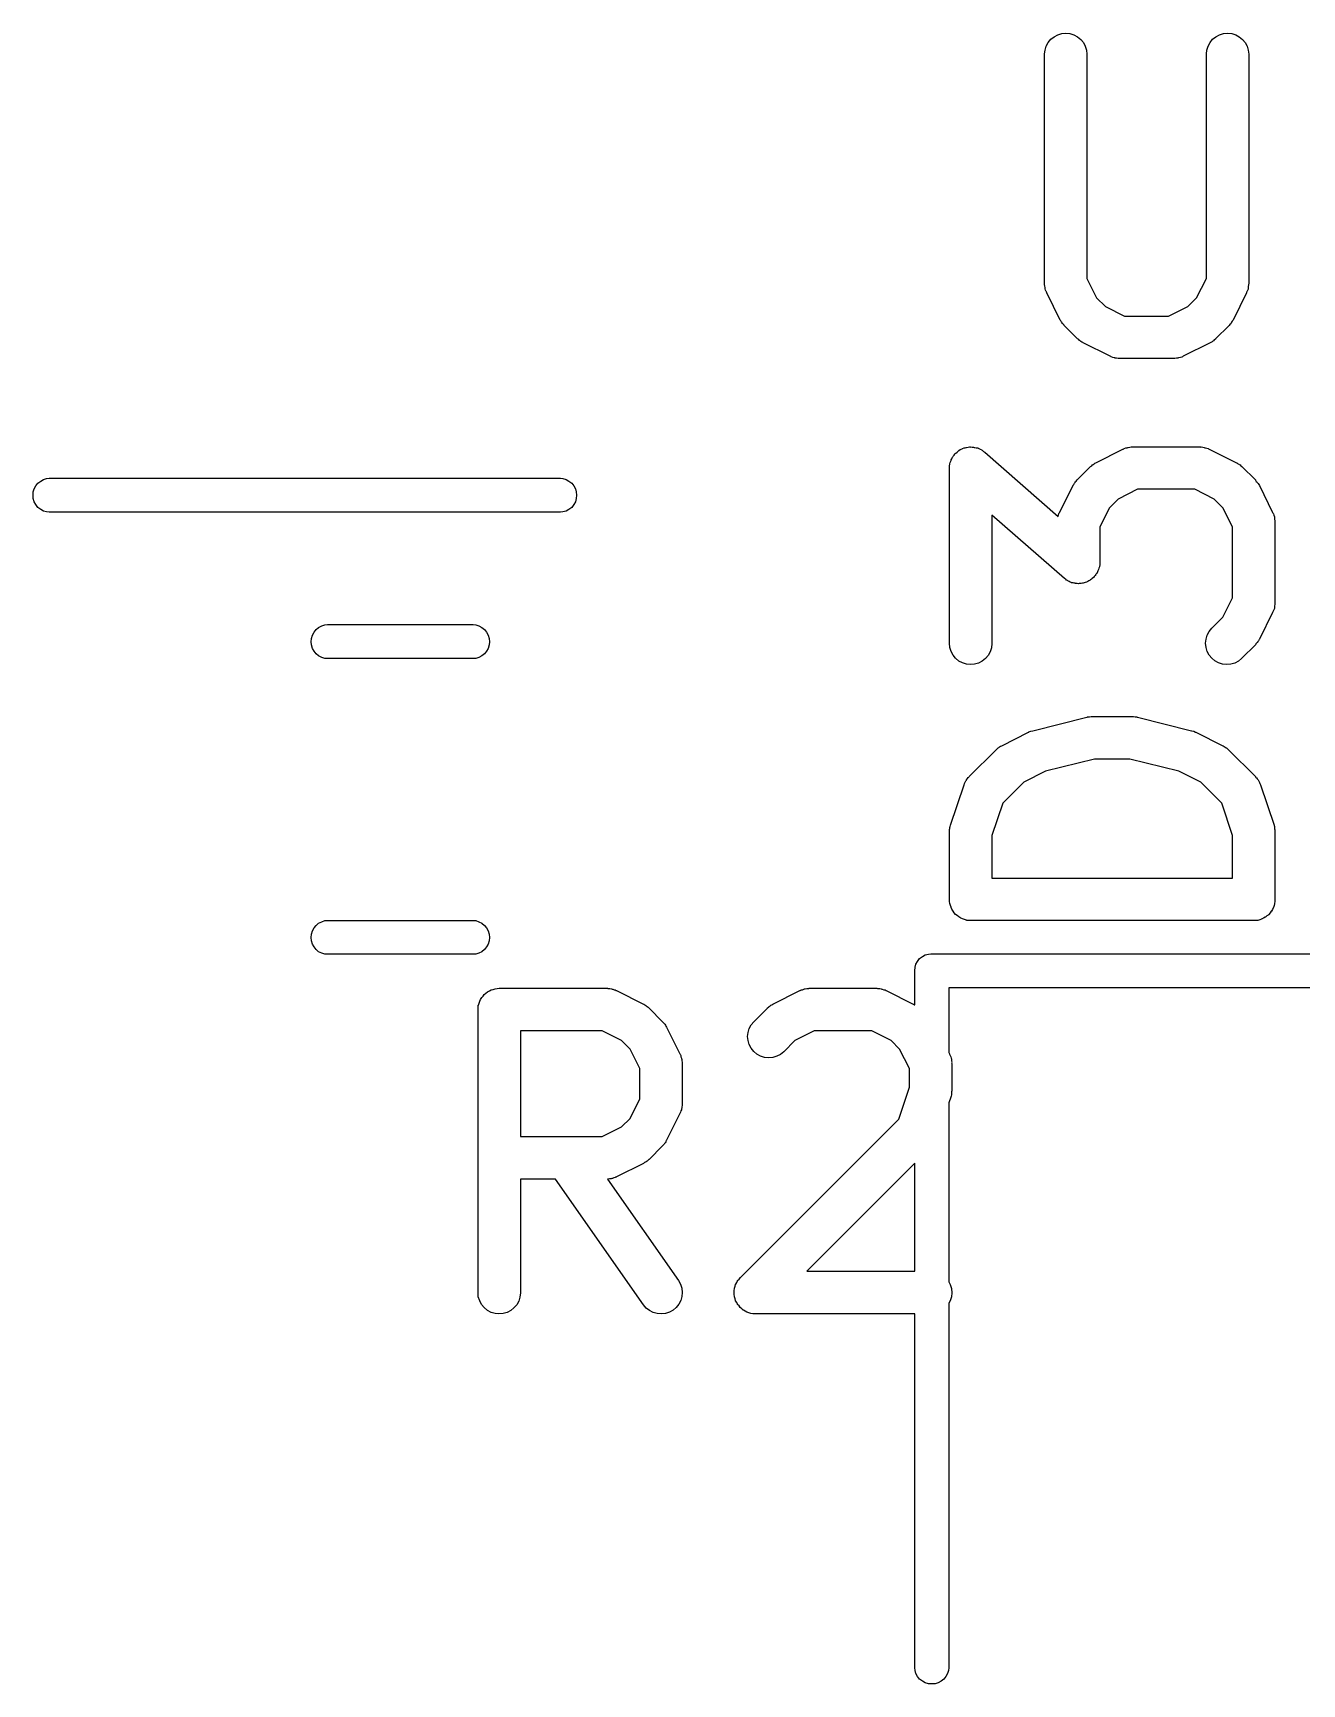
# Model space of a CAD drawing. Extents: x 116.8 to 159.2, y -137.5 to -92.6.
# Drawn here: x 142.34 to 146.82, y -109.01 to -103.18 of the extents above; entities that cross this region are included whole.
import ezdxf

# ---------------------------------------------------------------- set-up
doc = ezdxf.new("R2010")
doc.units = 0
doc.layers.add('BLACK', color=7, linetype='CONTINUOUS')

msp = doc.modelspace()

# ---------------------------------------------------------------- linework, layer by layer
at = {"layer": 'BLACK', "linetype": 'CONTINUOUS'}
for p, q in [((145.947, -103.19), (145.96, -103.183)), ((145.96, -103.183), (145.974, -103.179)), ((145.974, -103.179), (145.989, -103.177)), ((145.989, -103.177), (146.003, -103.179)), ((146.003, -103.179), (146.017, -103.183)), ((146.017, -103.183), (146.03, -103.19)), ((146.518, -103.19), (146.531, -103.183)), ((146.531, -103.183), (146.545, -103.179)), ((146.545, -103.179), (146.56, -103.177)), ((146.56, -103.177), (146.575, -103.179)), ((146.575, -103.179), (146.589, -103.183)), ((146.589, -103.183), (146.601, -103.19)), ((145.913, -103.251), (145.915, -103.237)), ((145.915, -103.237), (145.919, -103.223)), ((145.919, -103.223), (145.926, -103.21)), ((145.926, -103.21), (145.936, -103.199)), ((145.936, -103.199), (145.947, -103.19)), ((146.03, -103.19), (146.041, -103.2)), ((146.041, -103.2), (146.051, -103.211)), ((146.051, -103.211), (146.057, -103.224)), ((146.057, -103.224), (146.062, -103.238)), ((146.062, -103.238), (146.063, -103.252)), ((146.485, -103.251), (146.486, -103.237)), ((146.486, -103.237), (146.491, -103.223)), ((146.491, -103.223), (146.498, -103.21)), ((146.498, -103.21), (146.507, -103.199)), ((146.507, -103.199), (146.518, -103.19)), ((146.601, -103.19), (146.613, -103.2)), ((146.613, -103.2), (146.622, -103.211)), ((146.622, -103.211), (146.629, -103.224)), ((146.629, -103.224), (146.633, -103.238)), ((146.633, -103.238), (146.635, -103.252)), ((145.913, -103.252), (145.913, -103.251)), ((145.913, -104.062), (145.913, -103.252)), ((146.063, -103.252), (146.063, -104.044)), ((146.485, -103.252), (146.485, -103.251)), ((146.485, -104.044), (146.485, -103.252)), ((146.635, -103.252), (146.635, -104.062)), ((146.063, -104.044), (146.097, -104.113)), ((146.45, -104.113), (146.485, -104.044)), ((145.913, -104.064), (145.913, -104.062)), ((145.913, -104.066), (145.913, -104.064)), ((145.914, -104.071), (145.913, -104.066)), ((145.915, -104.076), (145.914, -104.071)), ((145.915, -104.079), (145.915, -104.076)), ((145.916, -104.081), (145.915, -104.079)), ((145.917, -104.086), (145.916, -104.081)), ((145.919, -104.09), (145.917, -104.086)), ((145.92, -104.092), (145.919, -104.09)), ((145.921, -104.095), (145.92, -104.092)), ((145.969, -104.191), (145.921, -104.095)), ((145.921, -104.095), (145.921, -104.095)), ((146.097, -104.113), (146.128, -104.143)), ((146.42, -104.143), (146.45, -104.113)), ((146.627, -104.095), (146.579, -104.191)), ((146.628, -104.091), (146.627, -104.093)), ((146.627, -104.093), (146.627, -104.095)), ((146.63, -104.087), (146.628, -104.091)), ((146.632, -104.082), (146.63, -104.087)), ((146.633, -104.077), (146.632, -104.08)), ((146.632, -104.08), (146.632, -104.082)), ((146.634, -104.067), (146.633, -104.072)), ((146.633, -104.072), (146.633, -104.077)), ((146.635, -104.063), (146.634, -104.065)), ((146.634, -104.065), (146.634, -104.067)), ((146.635, -104.062), (146.635, -104.063)), ((146.128, -104.143), (146.196, -104.177)), ((146.196, -104.177), (146.351, -104.177)), ((146.351, -104.177), (146.42, -104.143)), ((145.971, -104.194), (145.969, -104.191)), ((145.973, -104.198), (145.971, -104.194)), ((145.975, -104.2), (145.973, -104.198)), ((145.976, -104.203), (145.975, -104.2)), ((145.979, -104.206), (145.976, -104.203)), ((145.982, -104.209), (145.979, -104.206)), ((145.983, -104.21), (145.982, -104.209)), ((146.03, -104.258), (145.983, -104.21)), ((146.565, -104.21), (146.517, -104.258)), ((146.568, -104.207), (146.565, -104.21)), ((146.571, -104.204), (146.568, -104.207)), ((146.572, -104.201), (146.571, -104.204)), ((146.574, -104.199), (146.572, -104.201)), ((146.576, -104.195), (146.574, -104.199)), ((146.579, -104.192), (146.576, -104.195)), ((146.579, -104.191), (146.579, -104.192)), ((146.034, -104.26), (146.03, -104.258)), ((146.037, -104.263), (146.034, -104.26)), ((146.039, -104.265), (146.037, -104.263)), ((146.042, -104.267), (146.039, -104.265)), ((146.045, -104.269), (146.042, -104.267)), ((146.049, -104.271), (146.045, -104.269)), ((146.05, -104.272), (146.049, -104.271)), ((146.145, -104.319), (146.05, -104.272)), ((146.498, -104.272), (146.403, -104.319)), ((146.501, -104.27), (146.498, -104.272)), ((146.505, -104.268), (146.501, -104.27)), ((146.508, -104.266), (146.505, -104.268)), ((146.51, -104.264), (146.508, -104.266)), ((146.513, -104.261), (146.51, -104.264)), ((146.517, -104.259), (146.513, -104.261)), ((146.517, -104.258), (146.517, -104.259)), ((146.147, -104.32), (146.145, -104.319)), ((146.149, -104.321), (146.147, -104.32)), ((146.154, -104.323), (146.149, -104.321)), ((146.159, -104.325), (146.154, -104.323)), ((146.161, -104.325), (146.159, -104.325)), ((146.163, -104.326), (146.161, -104.325)), ((146.168, -104.326), (146.163, -104.326)), ((146.173, -104.327), (146.168, -104.326)), ((146.175, -104.327), (146.173, -104.327)), ((146.178, -104.327), (146.175, -104.327)), ((146.179, -104.327), (146.178, -104.327)), ((146.369, -104.327), (146.179, -104.327)), ((146.371, -104.327), (146.369, -104.327)), ((146.373, -104.327), (146.371, -104.327)), ((146.379, -104.326), (146.373, -104.327)), ((146.384, -104.326), (146.379, -104.326)), ((146.386, -104.325), (146.384, -104.326)), ((146.388, -104.325), (146.386, -104.325)), ((146.393, -104.323), (146.388, -104.325)), ((146.398, -104.322), (146.393, -104.323)), ((146.4, -104.321), (146.398, -104.322)), ((146.402, -104.32), (146.4, -104.321)), ((146.403, -104.319), (146.402, -104.32)), ((145.624, -104.645), (145.629, -104.643)), ((145.629, -104.643), (145.633, -104.642)), ((145.633, -104.642), (145.636, -104.641)), ((145.636, -104.641), (145.638, -104.641)), ((145.638, -104.641), (145.643, -104.64)), ((145.643, -104.64), (145.648, -104.639)), ((145.648, -104.639), (145.65, -104.64)), ((145.65, -104.64), (145.653, -104.639)), ((145.653, -104.639), (145.658, -104.64)), ((145.658, -104.64), (145.662, -104.64)), ((145.662, -104.64), (145.665, -104.641)), ((145.665, -104.641), (145.667, -104.641)), ((145.667, -104.641), (145.672, -104.642)), ((145.672, -104.642), (145.677, -104.643)), ((145.677, -104.643), (145.679, -104.644)), ((145.679, -104.644), (145.681, -104.645)), ((146.195, -104.645), (146.2, -104.643)), ((146.2, -104.643), (146.205, -104.642)), ((146.205, -104.642), (146.207, -104.641)), ((146.207, -104.641), (146.209, -104.641)), ((146.209, -104.641), (146.214, -104.64)), ((146.214, -104.64), (146.219, -104.639)), ((146.219, -104.639), (146.222, -104.639)), ((146.222, -104.639), (146.224, -104.639)), ((146.224, -104.639), (146.462, -104.639)), ((146.462, -104.639), (146.463, -104.639)), ((146.463, -104.639), (146.465, -104.64)), ((146.465, -104.64), (146.467, -104.639)), ((146.467, -104.639), (146.472, -104.64)), ((146.472, -104.64), (146.477, -104.641)), ((146.477, -104.641), (146.48, -104.642)), ((146.48, -104.642), (146.482, -104.642)), ((146.482, -104.642), (146.487, -104.644)), ((146.487, -104.644), (146.491, -104.645)), ((145.578, -104.704), (145.579, -104.701)), ((145.579, -104.699), (145.58, -104.694)), ((145.579, -104.701), (145.579, -104.699)), ((145.58, -104.694), (145.582, -104.69)), ((145.582, -104.69), (145.583, -104.687)), ((145.583, -104.685), (145.586, -104.681)), ((145.583, -104.687), (145.583, -104.685)), ((145.586, -104.681), (145.588, -104.676)), ((145.588, -104.676), (145.589, -104.674)), ((145.589, -104.674), (145.59, -104.672)), ((145.59, -104.672), (145.594, -104.668)), ((145.594, -104.668), (145.596, -104.665)), ((145.596, -104.665), (145.598, -104.663)), ((145.598, -104.663), (145.6, -104.661)), ((145.6, -104.661), (145.604, -104.658)), ((145.604, -104.658), (145.607, -104.655)), ((145.607, -104.655), (145.609, -104.653)), ((145.609, -104.653), (145.611, -104.652)), ((145.611, -104.652), (145.615, -104.649)), ((145.615, -104.649), (145.619, -104.647)), ((145.619, -104.647), (145.622, -104.646)), ((145.622, -104.646), (145.624, -104.645)), ((145.681, -104.645), (145.686, -104.647)), ((145.686, -104.647), (145.69, -104.649)), ((145.69, -104.649), (145.692, -104.651)), ((145.692, -104.651), (145.694, -104.652)), ((145.694, -104.652), (145.698, -104.655)), ((145.698, -104.655), (145.702, -104.658)), ((145.702, -104.658), (145.961, -104.885)), ((146.083, -104.703), (146.085, -104.701)), ((146.085, -104.701), (146.088, -104.699)), ((146.088, -104.699), (146.091, -104.697)), ((146.091, -104.697), (146.095, -104.695)), ((146.095, -104.695), (146.19, -104.647)), ((146.19, -104.647), (146.191, -104.647)), ((146.191, -104.647), (146.193, -104.646)), ((146.193, -104.646), (146.195, -104.645)), ((146.491, -104.645), (146.493, -104.646)), ((146.493, -104.646), (146.495, -104.647)), ((146.495, -104.647), (146.591, -104.695)), ((146.591, -104.695), (146.592, -104.695)), ((146.592, -104.695), (146.595, -104.698)), ((146.595, -104.698), (146.599, -104.7)), ((146.599, -104.7), (146.601, -104.702)), ((146.601, -104.702), (146.604, -104.703)), ((142.357, -104.767), (142.367, -104.76)), ((142.367, -104.76), (142.377, -104.754)), ((142.377, -104.754), (142.388, -104.751)), ((142.388, -104.751), (142.397, -104.75)), ((142.397, -104.75), (144.203, -104.75)), ((144.203, -104.75), (144.212, -104.751)), ((144.212, -104.751), (144.223, -104.754)), ((144.223, -104.754), (144.233, -104.76)), ((144.233, -104.76), (144.243, -104.767)), ((145.577, -104.713), (145.578, -104.709)), ((145.577, -104.714), (145.577, -104.713)), ((145.577, -105.333), (145.577, -104.714)), ((145.578, -104.709), (145.578, -104.704)), ((146.022, -104.763), (146.025, -104.76)), ((146.025, -104.76), (146.028, -104.756)), ((146.028, -104.756), (146.076, -104.709)), ((146.076, -104.708), (146.08, -104.706)), ((146.076, -104.709), (146.076, -104.708)), ((146.08, -104.706), (146.083, -104.703)), ((146.604, -104.703), (146.607, -104.706)), ((146.607, -104.706), (146.61, -104.709)), ((146.61, -104.709), (146.658, -104.756)), ((146.658, -104.756), (146.659, -104.757)), ((146.659, -104.757), (146.661, -104.761)), ((142.34, -104.81), (142.341, -104.798)), ((142.341, -104.822), (142.34, -104.81)), ((142.341, -104.798), (142.344, -104.787)), ((142.344, -104.787), (142.35, -104.777)), ((142.35, -104.777), (142.357, -104.767)), ((144.243, -104.767), (144.25, -104.777)), ((144.25, -104.777), (144.256, -104.787)), ((144.256, -104.787), (144.259, -104.798)), ((144.259, -104.798), (144.26, -104.81)), ((144.26, -104.81), (144.259, -104.822)), ((145.966, -104.871), (146.014, -104.776)), ((146.014, -104.775), (146.017, -104.772)), ((146.014, -104.776), (146.014, -104.775)), ((146.017, -104.772), (146.019, -104.768)), ((146.019, -104.768), (146.021, -104.765)), ((146.021, -104.765), (146.022, -104.763)), ((146.242, -104.789), (146.173, -104.824)), ((146.444, -104.789), (146.242, -104.789)), ((146.513, -104.824), (146.444, -104.789)), ((146.661, -104.761), (146.664, -104.764)), ((146.664, -104.764), (146.666, -104.766)), ((146.666, -104.766), (146.668, -104.769)), ((146.668, -104.769), (146.67, -104.772)), ((146.67, -104.772), (146.672, -104.776)), ((146.672, -104.776), (146.719, -104.871)), ((142.344, -104.833), (142.341, -104.822)), ((142.35, -104.843), (142.344, -104.833)), ((142.357, -104.853), (142.35, -104.843)), ((142.367, -104.86), (142.357, -104.853)), ((142.377, -104.866), (142.367, -104.86)), ((142.388, -104.869), (142.377, -104.866)), ((142.397, -104.87), (142.388, -104.869)), ((144.203, -104.87), (142.397, -104.87)), ((144.212, -104.869), (144.203, -104.87)), ((144.223, -104.866), (144.212, -104.869)), ((144.233, -104.86), (144.223, -104.866)), ((144.243, -104.853), (144.233, -104.86)), ((144.25, -104.843), (144.243, -104.853)), ((144.256, -104.833), (144.25, -104.843)), ((144.259, -104.822), (144.256, -104.833)), ((145.963, -104.88), (145.964, -104.875)), ((145.964, -104.875), (145.965, -104.873)), ((145.965, -104.873), (145.966, -104.871)), ((146.143, -104.854), (146.108, -104.922)), ((146.173, -104.824), (146.143, -104.854)), ((146.543, -104.854), (146.513, -104.824)), ((146.577, -104.922), (146.543, -104.854)), ((146.719, -104.871), (146.72, -104.872)), ((146.72, -104.872), (146.721, -104.874)), ((146.721, -104.874), (146.722, -104.876)), ((146.722, -104.876), (146.723, -104.881)), ((145.984, -105.104), (145.727, -104.88)), ((145.727, -104.88), (145.727, -105.333)), ((145.961, -104.885), (145.963, -104.88)), ((146.108, -104.922), (146.108, -105.048)), ((146.577, -105.173), (146.577, -104.922)), ((146.723, -104.881), (146.725, -104.886)), ((146.725, -104.886), (146.725, -104.888)), ((146.725, -104.888), (146.726, -104.89)), ((146.726, -104.89), (146.726, -104.895)), ((146.726, -104.895), (146.727, -104.9)), ((146.727, -104.9), (146.727, -104.903)), ((146.727, -104.903), (146.727, -104.905)), ((146.727, -104.905), (146.727, -105.19)), ((146.108, -105.048), (146.108, -105.049)), ((146.108, -105.049), (146.108, -105.053)), ((145.988, -105.107), (145.984, -105.104)), ((145.991, -105.11), (145.988, -105.107)), ((145.994, -105.111), (145.991, -105.11)), ((146.074, -105.11), (146.07, -105.113)), ((146.076, -105.109), (146.074, -105.11)), ((146.079, -105.107), (146.076, -105.109)), ((146.082, -105.104), (146.079, -105.107)), ((146.086, -105.101), (146.082, -105.104)), ((146.088, -105.099), (146.086, -105.101)), ((146.089, -105.097), (146.088, -105.099)), ((146.092, -105.094), (146.089, -105.097)), ((146.095, -105.09), (146.092, -105.094)), ((146.096, -105.088), (146.095, -105.09)), ((146.098, -105.086), (146.096, -105.088)), ((146.1, -105.081), (146.098, -105.086)), ((146.102, -105.077), (146.1, -105.081)), ((146.103, -105.075), (146.102, -105.077)), ((146.104, -105.072), (146.103, -105.075)), ((146.105, -105.068), (146.104, -105.072)), ((146.107, -105.063), (146.105, -105.068)), ((146.108, -105.058), (146.107, -105.061)), ((146.107, -105.061), (146.107, -105.063)), ((146.108, -105.053), (146.108, -105.058)), ((145.996, -105.113), (145.994, -105.111)), ((146, -105.115), (145.996, -105.113)), ((146.004, -105.117), (146, -105.115)), ((146.007, -105.118), (146.004, -105.117)), ((146.009, -105.119), (146.007, -105.118)), ((146.014, -105.12), (146.009, -105.119)), ((146.018, -105.121), (146.014, -105.12)), ((146.021, -105.121), (146.018, -105.121)), ((146.023, -105.122), (146.021, -105.121)), ((146.028, -105.122), (146.023, -105.122)), ((146.033, -105.123), (146.028, -105.122)), ((146.035, -105.122), (146.033, -105.123)), ((146.038, -105.122), (146.035, -105.122)), ((146.043, -105.122), (146.038, -105.122)), ((146.047, -105.121), (146.043, -105.122)), ((146.05, -105.121), (146.047, -105.121)), ((146.053, -105.12), (146.05, -105.121)), ((146.057, -105.118), (146.053, -105.12)), ((146.061, -105.117), (146.057, -105.118)), ((146.064, -105.116), (146.061, -105.117)), ((146.066, -105.115), (146.064, -105.116)), ((146.07, -105.113), (146.066, -105.115)), ((146.543, -105.241), (146.577, -105.173)), ((146.719, -105.224), (146.672, -105.319)), ((146.72, -105.222), (146.719, -105.224)), ((146.721, -105.22), (146.72, -105.222)), ((146.723, -105.215), (146.721, -105.22)), ((146.725, -105.21), (146.723, -105.215)), ((146.726, -105.206), (146.725, -105.208)), ((146.725, -105.208), (146.725, -105.21)), ((146.727, -105.196), (146.726, -105.201)), ((146.726, -105.201), (146.726, -105.206)), ((146.727, -105.19), (146.727, -105.192)), ((146.727, -105.192), (146.727, -105.194)), ((146.727, -105.194), (146.727, -105.196)), ((143.333, -105.294), (143.34, -105.285)), ((143.34, -105.285), (143.349, -105.277)), ((143.349, -105.277), (143.36, -105.272)), ((143.36, -105.272), (143.371, -105.268)), ((143.371, -105.268), (143.38, -105.267)), ((143.38, -105.267), (143.895, -105.267)), ((143.895, -105.267), (143.904, -105.268)), ((143.904, -105.268), (143.915, -105.272)), ((143.915, -105.272), (143.926, -105.277)), ((143.926, -105.277), (143.935, -105.285)), ((143.935, -105.285), (143.942, -105.294)), ((146.495, -105.292), (146.504, -105.28)), ((146.504, -105.28), (146.543, -105.241)), ((143.322, -105.328), (143.324, -105.316)), ((143.324, -105.339), (143.322, -105.328)), ((143.324, -105.316), (143.327, -105.304)), ((143.327, -105.351), (143.324, -105.339)), ((143.327, -105.304), (143.333, -105.294)), ((143.942, -105.294), (143.948, -105.304)), ((143.948, -105.304), (143.951, -105.316)), ((143.951, -105.339), (143.948, -105.351)), ((143.951, -105.316), (143.953, -105.328)), ((143.953, -105.328), (143.951, -105.339)), ((145.579, -105.348), (145.577, -105.333)), ((145.727, -105.334), (145.726, -105.349)), ((145.727, -105.333), (145.727, -105.334)), ((146.482, -105.333), (146.484, -105.319)), ((146.484, -105.348), (146.482, -105.333)), ((146.484, -105.319), (146.488, -105.305)), ((146.488, -105.305), (146.495, -105.292)), ((146.658, -105.339), (146.61, -105.386)), ((146.66, -105.335), (146.658, -105.339)), ((146.663, -105.332), (146.66, -105.335)), ((146.665, -105.33), (146.663, -105.332)), ((146.667, -105.327), (146.665, -105.33)), ((146.669, -105.324), (146.667, -105.327)), ((146.671, -105.32), (146.669, -105.324)), ((146.672, -105.319), (146.671, -105.32)), ((143.333, -105.361), (143.327, -105.351)), ((143.34, -105.37), (143.333, -105.361)), ((143.349, -105.378), (143.34, -105.37)), ((143.36, -105.383), (143.349, -105.378)), ((143.371, -105.387), (143.36, -105.383)), ((143.38, -105.387), (143.371, -105.387)), ((143.895, -105.387), (143.38, -105.387)), ((143.904, -105.387), (143.895, -105.387)), ((143.915, -105.383), (143.904, -105.387)), ((143.926, -105.378), (143.915, -105.383)), ((143.935, -105.37), (143.926, -105.378)), ((143.942, -105.361), (143.935, -105.37)), ((143.948, -105.351), (143.942, -105.361)), ((145.583, -105.362), (145.579, -105.348)), ((145.59, -105.375), (145.583, -105.362)), ((145.599, -105.386), (145.59, -105.375)), ((145.61, -105.396), (145.599, -105.386)), ((145.623, -105.402), (145.61, -105.396)), ((145.637, -105.407), (145.623, -105.402)), ((145.693, -105.396), (145.68, -105.403)), ((145.705, -105.387), (145.693, -105.396)), ((145.714, -105.376), (145.705, -105.387)), ((145.721, -105.363), (145.714, -105.376)), ((145.726, -105.349), (145.721, -105.363)), ((146.488, -105.362), (146.484, -105.348)), ((146.495, -105.375), (146.488, -105.362)), ((146.504, -105.386), (146.495, -105.375)), ((146.515, -105.395), (146.504, -105.386)), ((146.528, -105.402), (146.515, -105.395)), ((146.542, -105.407), (146.528, -105.402)), ((146.598, -105.396), (146.585, -105.403)), ((146.609, -105.387), (146.598, -105.396)), ((146.61, -105.386), (146.609, -105.387)), ((145.652, -105.408), (145.637, -105.407)), ((145.666, -105.407), (145.652, -105.408)), ((145.68, -105.403), (145.666, -105.407)), ((146.556, -105.408), (146.542, -105.407)), ((146.571, -105.407), (146.556, -105.408)), ((146.585, -105.403), (146.571, -105.407)), ((145.872, -105.642), (146.063, -105.594)), ((146.063, -105.594), (146.064, -105.594)), ((146.064, -105.594), (146.065, -105.593)), ((146.065, -105.593), (146.066, -105.593)), ((146.066, -105.593), (146.072, -105.593)), ((146.072, -105.593), (146.078, -105.592)), ((146.078, -105.592), (146.08, -105.592)), ((146.08, -105.592), (146.081, -105.592)), ((146.081, -105.592), (146.224, -105.592)), ((146.224, -105.592), (146.225, -105.592)), ((146.225, -105.592), (146.226, -105.592)), ((146.226, -105.592), (146.228, -105.592)), ((146.228, -105.592), (146.233, -105.593)), ((146.233, -105.593), (146.239, -105.593)), ((146.239, -105.593), (146.241, -105.594)), ((146.241, -105.594), (146.242, -105.594)), ((146.242, -105.594), (146.432, -105.642)), ((145.762, -105.695), (145.857, -105.647)), ((145.857, -105.647), (145.858, -105.647)), ((145.858, -105.646), (145.865, -105.644)), ((145.858, -105.647), (145.858, -105.646)), ((145.858, -105.647), (145.858, -105.647)), ((145.865, -105.644), (145.872, -105.642)), ((145.872, -105.642), (145.872, -105.642)), ((145.872, -105.642), (145.872, -105.642)), ((146.432, -105.642), (146.433, -105.642)), ((146.433, -105.642), (146.434, -105.642)), ((146.434, -105.642), (146.434, -105.642)), ((146.434, -105.642), (146.441, -105.644)), ((146.441, -105.644), (146.447, -105.647)), ((146.447, -105.647), (146.448, -105.647)), ((146.448, -105.647), (146.448, -105.647)), ((146.448, -105.647), (146.543, -105.695)), ((145.647, -105.804), (145.742, -105.709)), ((145.742, -105.709), (145.743, -105.708)), ((145.743, -105.708), (145.746, -105.706)), ((145.746, -105.706), (145.749, -105.703)), ((145.749, -105.703), (145.752, -105.701)), ((145.752, -105.701), (145.754, -105.699)), ((145.754, -105.699), (145.758, -105.697)), ((145.758, -105.697), (145.762, -105.695)), ((146.09, -105.742), (145.917, -105.785)), ((146.215, -105.742), (146.09, -105.742)), ((146.388, -105.785), (146.215, -105.742)), ((146.543, -105.695), (146.544, -105.695)), ((146.544, -105.695), (146.548, -105.698)), ((146.548, -105.698), (146.551, -105.7)), ((146.551, -105.7), (146.554, -105.702)), ((146.554, -105.702), (146.556, -105.703)), ((146.556, -105.703), (146.559, -105.706)), ((146.559, -105.706), (146.563, -105.709)), ((146.563, -105.709), (146.658, -105.804)), ((145.641, -105.811), (145.644, -105.807)), ((145.644, -105.807), (145.646, -105.806)), ((145.646, -105.806), (145.647, -105.804)), ((145.917, -105.785), (145.84, -105.824)), ((146.465, -105.824), (146.388, -105.785)), ((146.658, -105.804), (146.659, -105.805)), ((146.659, -105.805), (146.66, -105.807)), ((146.66, -105.807), (146.662, -105.808)), ((146.662, -105.808), (146.664, -105.812)), ((145.581, -105.976), (145.629, -105.833)), ((145.629, -105.832), (145.63, -105.83)), ((145.629, -105.833), (145.629, -105.832)), ((145.63, -105.83), (145.631, -105.828)), ((145.631, -105.828), (145.633, -105.824)), ((145.633, -105.824), (145.635, -105.819)), ((145.635, -105.819), (145.637, -105.817)), ((145.637, -105.817), (145.638, -105.815)), ((145.638, -105.815), (145.641, -105.811)), ((145.84, -105.824), (145.766, -105.898)), ((146.539, -105.898), (146.465, -105.824)), ((146.664, -105.812), (146.668, -105.816)), ((146.668, -105.816), (146.669, -105.818)), ((146.669, -105.818), (146.67, -105.82)), ((146.67, -105.82), (146.672, -105.825)), ((146.672, -105.825), (146.674, -105.829)), ((146.674, -105.829), (146.675, -105.831)), ((146.675, -105.831), (146.676, -105.833)), ((146.676, -105.833), (146.724, -105.976)), ((145.766, -105.898), (145.727, -106.012)), ((146.577, -106.012), (146.539, -105.898)), ((145.579, -105.984), (145.58, -105.98)), ((145.579, -105.988), (145.579, -105.984)), ((145.58, -105.98), (145.581, -105.976)), ((146.724, -105.976), (146.724, -105.977)), ((146.724, -105.977), (146.725, -105.981)), ((146.725, -105.981), (146.726, -105.985)), ((146.726, -105.985), (146.726, -105.989)), ((145.577, -105.999), (145.578, -105.995)), ((145.577, -106), (145.577, -105.999)), ((145.577, -106.238), (145.577, -106)), ((145.578, -105.991), (145.579, -105.988)), ((145.578, -105.995), (145.578, -105.991)), ((145.727, -106.012), (145.727, -106.163)), ((146.577, -106.163), (146.577, -106.012)), ((146.726, -105.989), (146.727, -105.992)), ((146.727, -105.992), (146.727, -105.996)), ((146.727, -105.996), (146.727, -106)), ((146.727, -106), (146.727, -106.238)), ((145.727, -106.163), (146.577, -106.163)), ((145.578, -106.245), (145.577, -106.238)), ((145.579, -106.252), (145.578, -106.245)), ((145.579, -106.253), (145.579, -106.252)), ((145.579, -106.252), (145.579, -106.252)), ((145.581, -106.259), (145.579, -106.253)), ((145.583, -106.266), (145.581, -106.259)), ((145.583, -106.267), (145.583, -106.266)), ((145.583, -106.266), (145.583, -106.266)), ((145.586, -106.273), (145.583, -106.267)), ((145.59, -106.279), (145.586, -106.273)), ((146.718, -106.274), (146.715, -106.28)), ((146.721, -106.268), (146.718, -106.274)), ((146.722, -106.267), (146.721, -106.267)), ((146.721, -106.267), (146.721, -106.268)), ((146.724, -106.26), (146.722, -106.267)), ((146.726, -106.254), (146.724, -106.26)), ((146.727, -106.246), (146.726, -106.253)), ((146.726, -106.253), (146.726, -106.253)), ((146.726, -106.253), (146.726, -106.254)), ((146.727, -106.238), (146.727, -106.239)), ((146.727, -106.239), (146.727, -106.239)), ((146.727, -106.239), (146.727, -106.239)), ((146.727, -106.239), (146.727, -106.239)), ((146.727, -106.239), (146.727, -106.246)), ((143.333, -106.339), (143.34, -106.33)), ((143.34, -106.33), (143.349, -106.322)), ((143.349, -106.322), (143.36, -106.317)), ((143.36, -106.317), (143.371, -106.313)), ((143.371, -106.313), (143.38, -106.312)), ((143.38, -106.312), (143.895, -106.312)), ((143.895, -106.312), (143.904, -106.313)), ((143.904, -106.313), (143.915, -106.317)), ((143.915, -106.317), (143.926, -106.322)), ((143.926, -106.322), (143.935, -106.33)), ((143.935, -106.33), (143.942, -106.339)), ((145.59, -106.28), (145.59, -106.279)), ((145.59, -106.279), (145.59, -106.279)), ((145.594, -106.285), (145.59, -106.28)), ((145.599, -106.291), (145.594, -106.285)), ((145.605, -106.295), (145.599, -106.291)), ((145.599, -106.291), (145.599, -106.291)), ((145.599, -106.291), (145.599, -106.291)), ((145.61, -106.3), (145.605, -106.295)), ((145.617, -106.304), (145.61, -106.3)), ((145.61, -106.3), (145.61, -106.3)), ((145.61, -106.3), (145.61, -106.3)), ((145.623, -106.307), (145.617, -106.304)), ((145.63, -106.309), (145.623, -106.307)), ((145.623, -106.307), (145.623, -106.307)), ((145.623, -106.307), (145.623, -106.307)), ((145.637, -106.311), (145.63, -106.309)), ((145.637, -106.312), (145.637, -106.311)), ((145.637, -106.311), (145.637, -106.311)), ((145.644, -106.312), (145.637, -106.312)), ((145.651, -106.313), (145.644, -106.312)), ((145.652, -106.313), (145.651, -106.313)), ((146.652, -106.313), (145.652, -106.313)), ((145.652, -106.313), (145.652, -106.313)), ((145.652, -106.313), (145.652, -106.313)), ((145.652, -106.313), (145.652, -106.313)), ((146.659, -106.312), (146.652, -106.313)), ((146.666, -106.312), (146.659, -106.312)), ((146.667, -106.312), (146.666, -106.312)), ((146.674, -106.31), (146.667, -106.312)), ((146.667, -106.312), (146.667, -106.312)), ((146.68, -106.308), (146.674, -106.31)), ((146.681, -106.308), (146.68, -106.308)), ((146.687, -106.304), (146.681, -106.307)), ((146.681, -106.307), (146.681, -106.308)), ((146.693, -106.301), (146.687, -106.304)), ((146.694, -106.301), (146.693, -106.301)), ((146.699, -106.296), (146.694, -106.301)), ((146.694, -106.301), (146.694, -106.301)), ((146.705, -106.292), (146.699, -106.296)), ((146.71, -106.286), (146.705, -106.291)), ((146.705, -106.291), (146.705, -106.291)), ((146.705, -106.291), (146.705, -106.292)), ((146.714, -106.28), (146.71, -106.286)), ((146.715, -106.28), (146.714, -106.28)), ((146.714, -106.28), (146.714, -106.28)), ((143.322, -106.373), (143.324, -106.361)), ((143.324, -106.384), (143.322, -106.373)), ((143.324, -106.361), (143.327, -106.349)), ((143.327, -106.396), (143.324, -106.384)), ((143.327, -106.349), (143.333, -106.339)), ((143.942, -106.339), (143.948, -106.349)), ((143.948, -106.349), (143.951, -106.361)), ((143.951, -106.384), (143.948, -106.396)), ((143.951, -106.361), (143.953, -106.373)), ((143.953, -106.373), (143.951, -106.384)), ((143.333, -106.406), (143.327, -106.396)), ((143.34, -106.415), (143.333, -106.406)), ((143.349, -106.423), (143.34, -106.415)), ((143.36, -106.428), (143.349, -106.423)), ((143.371, -106.432), (143.36, -106.428)), ((143.38, -106.432), (143.371, -106.432)), ((143.895, -106.432), (143.38, -106.432)), ((143.904, -106.432), (143.895, -106.432)), ((143.915, -106.428), (143.904, -106.432)), ((143.926, -106.423), (143.915, -106.428)), ((143.935, -106.415), (143.926, -106.423)), ((143.942, -106.406), (143.935, -106.415)), ((143.948, -106.396), (143.942, -106.406)), ((145.465, -106.457), (145.472, -106.447)), ((145.472, -106.447), (145.482, -106.44)), ((145.482, -106.44), (145.492, -106.434)), ((145.492, -106.434), (145.503, -106.431)), ((145.503, -106.431), (145.512, -106.43)), ((145.512, -106.43), (145.515, -106.43)), ((145.515, -106.43), (145.518, -106.43)), ((145.518, -106.43), (146.982, -106.43)), ((145.455, -106.49), (145.456, -106.478)), ((145.455, -106.493), (145.455, -106.49)), ((145.455, -106.611), (145.455, -106.493)), ((145.456, -106.478), (145.459, -106.467)), ((145.459, -106.467), (145.465, -106.457)), ((143.94, -106.569), (143.945, -106.565)), ((143.945, -106.565), (143.946, -106.565)), ((143.946, -106.565), (143.952, -106.561)), ((143.946, -106.565), (143.946, -106.565)), ((143.952, -106.561), (143.958, -106.558)), ((143.958, -106.558), (143.959, -106.558)), ((143.959, -106.558), (143.966, -106.556)), ((143.959, -106.558), (143.959, -106.558)), ((143.966, -106.556), (143.972, -106.554)), ((143.972, -106.554), (143.973, -106.554)), ((143.973, -106.554), (143.98, -106.553)), ((143.973, -106.554), (143.973, -106.554)), ((143.98, -106.553), (143.987, -106.552)), ((143.987, -106.552), (144.368, -106.552)), ((144.368, -106.552), (144.369, -106.552)), ((144.369, -106.552), (144.371, -106.553)), ((144.371, -106.553), (144.373, -106.553)), ((144.373, -106.553), (144.378, -106.553)), ((144.378, -106.553), (144.383, -106.554)), ((144.383, -106.554), (144.386, -106.555)), ((144.386, -106.555), (144.388, -106.555)), ((144.388, -106.555), (144.393, -106.557)), ((144.393, -106.557), (144.397, -106.558)), ((144.397, -106.558), (144.399, -106.56)), ((144.399, -106.56), (144.401, -106.56)), ((144.401, -106.56), (144.497, -106.608)), ((144.953, -106.608), (145.049, -106.56)), ((145.049, -106.56), (145.05, -106.56)), ((145.05, -106.56), (145.052, -106.559)), ((145.052, -106.559), (145.054, -106.558)), ((145.054, -106.558), (145.058, -106.557)), ((145.058, -106.557), (145.063, -106.555)), ((145.063, -106.555), (145.065, -106.554)), ((145.065, -106.554), (145.068, -106.554)), ((145.068, -106.554), (145.073, -106.553)), ((145.073, -106.553), (145.078, -106.553)), ((145.078, -106.553), (145.08, -106.553)), ((145.08, -106.553), (145.082, -106.552)), ((145.082, -106.552), (145.32, -106.552)), ((145.32, -106.552), (145.321, -106.552)), ((145.321, -106.552), (145.323, -106.553)), ((145.323, -106.553), (145.326, -106.553)), ((145.326, -106.553), (145.331, -106.553)), ((145.331, -106.553), (145.336, -106.554)), ((145.336, -106.554), (145.338, -106.555)), ((145.338, -106.555), (145.34, -106.555)), ((145.34, -106.555), (145.345, -106.557)), ((145.345, -106.557), (145.35, -106.558)), ((145.35, -106.558), (145.352, -106.56)), ((145.352, -106.56), (145.354, -106.56)), ((145.354, -106.56), (145.449, -106.608)), ((146.925, -106.55), (145.575, -106.55)), ((145.575, -106.55), (145.575, -106.779)), ((143.912, -106.626), (143.913, -106.619)), ((143.912, -106.627), (143.912, -106.626)), ((143.912, -107.627), (143.912, -106.627)), ((143.912, -106.627), (143.912, -106.627)), ((143.912, -106.627), (143.912, -106.627)), ((143.912, -106.627), (143.912, -106.627)), ((143.913, -106.619), (143.913, -106.612)), ((143.913, -106.612), (143.914, -106.612)), ((143.914, -106.612), (143.916, -106.605)), ((143.914, -106.612), (143.914, -106.612)), ((143.916, -106.605), (143.918, -106.598)), ((143.918, -106.598), (143.921, -106.592)), ((143.918, -106.598), (143.918, -106.598)), ((143.918, -106.598), (143.918, -106.598)), ((143.921, -106.592), (143.925, -106.585)), ((143.925, -106.585), (143.93, -106.58)), ((143.925, -106.585), (143.925, -106.585)), ((143.925, -106.585), (143.925, -106.585)), ((143.93, -106.58), (143.934, -106.574)), ((143.934, -106.574), (143.94, -106.569)), ((143.934, -106.574), (143.934, -106.574)), ((143.934, -106.574), (143.934, -106.574)), ((144.497, -106.608), (144.498, -106.608)), ((144.498, -106.608), (144.501, -106.611)), ((144.501, -106.611), (144.505, -106.613)), ((144.505, -106.613), (144.507, -106.615)), ((144.507, -106.615), (144.51, -106.616)), ((144.51, -106.616), (144.513, -106.619)), ((144.513, -106.619), (144.516, -106.622)), ((144.516, -106.622), (144.564, -106.67)), ((144.886, -106.67), (144.934, -106.622)), ((144.934, -106.622), (144.935, -106.621)), ((144.935, -106.621), (144.938, -106.619)), ((144.938, -106.619), (144.941, -106.616)), ((144.941, -106.616), (144.944, -106.614)), ((144.944, -106.614), (144.946, -106.612)), ((144.946, -106.612), (144.95, -106.61)), ((144.95, -106.61), (144.953, -106.608)), ((145.449, -106.608), (145.45, -106.608)), ((145.45, -106.608), (145.453, -106.611)), ((145.453, -106.611), (145.455, -106.611)), ((144.564, -106.67), (144.564, -106.67)), ((144.564, -106.67), (144.567, -106.674)), ((144.567, -106.674), (144.57, -106.677)), ((144.57, -106.677), (144.572, -106.679)), ((144.572, -106.679), (144.574, -106.682)), ((144.574, -106.682), (144.576, -106.686)), ((144.87, -106.694), (144.877, -106.681)), ((144.877, -106.681), (144.886, -106.67)), ((144.062, -106.702), (144.062, -107.076)), ((144.35, -106.702), (144.062, -106.702)), ((144.419, -106.737), (144.35, -106.702)), ((144.449, -106.767), (144.419, -106.737)), ((144.576, -106.686), (144.578, -106.689)), ((144.578, -106.689), (144.625, -106.784)), ((144.864, -106.722), (144.866, -106.708)), ((144.866, -106.737), (144.864, -106.722)), ((144.866, -106.708), (144.87, -106.694)), ((144.87, -106.751), (144.866, -106.737)), ((145.031, -106.737), (144.992, -106.776)), ((145.1, -106.702), (145.031, -106.737)), ((145.303, -106.702), (145.1, -106.702)), ((145.371, -106.737), (145.303, -106.702)), ((145.401, -106.767), (145.371, -106.737)), ((144.483, -106.836), (144.449, -106.767)), ((144.625, -106.784), (144.626, -106.785)), ((144.626, -106.785), (144.627, -106.787)), ((144.627, -106.787), (144.628, -106.789)), ((144.628, -106.789), (144.629, -106.794)), ((144.629, -106.794), (144.631, -106.799)), ((144.631, -106.799), (144.631, -106.801)), ((144.631, -106.801), (144.632, -106.803)), ((144.877, -106.764), (144.87, -106.751)), ((144.886, -106.775), (144.877, -106.764)), ((144.897, -106.785), (144.886, -106.775)), ((144.91, -106.792), (144.897, -106.785)), ((144.924, -106.796), (144.91, -106.792)), ((144.939, -106.798), (144.924, -106.796)), ((144.953, -106.796), (144.939, -106.798)), ((144.967, -106.792), (144.953, -106.796)), ((144.98, -106.786), (144.967, -106.792)), ((144.992, -106.776), (144.98, -106.786)), ((144.992, -106.776), (144.992, -106.776)), ((145.436, -106.836), (145.401, -106.767)), ((145.575, -106.779), (145.578, -106.784)), ((145.578, -106.784), (145.578, -106.785)), ((145.578, -106.785), (145.579, -106.787)), ((145.579, -106.787), (145.58, -106.789)), ((145.58, -106.789), (145.582, -106.794)), ((145.582, -106.794), (145.583, -106.799)), ((145.583, -106.799), (145.584, -106.801)), ((145.584, -106.801), (145.584, -106.803)), ((144.483, -106.943), (144.483, -106.836)), ((144.632, -106.803), (144.632, -106.808)), ((144.632, -106.808), (144.633, -106.813)), ((144.633, -106.813), (144.633, -106.816)), ((144.633, -106.816), (144.633, -106.818)), ((144.633, -106.818), (144.633, -106.961)), ((145.436, -106.901), (145.436, -106.836)), ((145.584, -106.803), (145.585, -106.808)), ((145.585, -106.808), (145.586, -106.813)), ((145.586, -106.813), (145.585, -106.816)), ((145.585, -106.816), (145.586, -106.818)), ((145.586, -106.818), (145.586, -106.913)), ((145.398, -107.015), (145.436, -106.901)), ((145.586, -106.914), (145.585, -106.918)), ((145.585, -106.918), (145.585, -106.923)), ((145.586, -106.913), (145.586, -106.914)), ((144.449, -107.012), (144.483, -106.943)), ((144.632, -106.976), (144.631, -106.978)), ((144.633, -106.966), (144.632, -106.971)), ((144.632, -106.971), (144.632, -106.976)), ((144.633, -106.961), (144.633, -106.962)), ((144.633, -106.962), (144.633, -106.964)), ((144.633, -106.964), (144.633, -106.966)), ((145.582, -106.937), (145.575, -106.957)), ((145.575, -106.957), (145.575, -107.589)), ((145.583, -106.933), (145.582, -106.937)), ((145.584, -106.929), (145.583, -106.933)), ((145.585, -106.923), (145.584, -106.926)), ((145.584, -106.926), (145.584, -106.929)), ((144.419, -107.042), (144.449, -107.012)), ((144.625, -106.994), (144.578, -107.089)), ((144.626, -106.992), (144.625, -106.994)), ((144.627, -106.99), (144.626, -106.992)), ((144.629, -106.985), (144.627, -106.99)), ((144.631, -106.981), (144.629, -106.985)), ((144.631, -106.978), (144.631, -106.981)), ((144.839, -107.574), (145.398, -107.015)), ((144.062, -107.076), (144.35, -107.076)), ((144.35, -107.076), (144.419, -107.042)), ((144.577, -107.09), (144.575, -107.094)), ((144.578, -107.089), (144.577, -107.09)), ((144.564, -107.109), (144.516, -107.157)), ((144.566, -107.106), (144.564, -107.109)), ((144.569, -107.103), (144.566, -107.106)), ((144.571, -107.1), (144.569, -107.103)), ((144.573, -107.098), (144.571, -107.1)), ((144.575, -107.094), (144.573, -107.098)), ((144.497, -107.171), (144.401, -107.218)), ((144.5, -107.168), (144.497, -107.171)), ((144.504, -107.166), (144.5, -107.168)), ((144.506, -107.165), (144.504, -107.166)), ((144.509, -107.163), (144.506, -107.165)), ((144.512, -107.16), (144.509, -107.163)), ((144.515, -107.157), (144.512, -107.16)), ((144.516, -107.157), (144.515, -107.157)), ((145.455, -107.17), (145.073, -107.552)), ((145.455, -107.552), (145.455, -107.17)), ((144.186, -107.226), (144.062, -107.226)), ((144.062, -107.226), (144.062, -107.627)), ((144.497, -107.67), (144.186, -107.226)), ((144.37, -107.226), (144.369, -107.226)), ((144.369, -107.226), (144.62, -107.584)), ((144.372, -107.226), (144.37, -107.226)), ((144.377, -107.225), (144.372, -107.226)), ((144.382, -107.225), (144.377, -107.225)), ((144.385, -107.224), (144.382, -107.225)), ((144.387, -107.224), (144.385, -107.224)), ((144.392, -107.222), (144.387, -107.224)), ((144.396, -107.221), (144.392, -107.222)), ((144.398, -107.219), (144.396, -107.221)), ((144.4, -107.219), (144.398, -107.219)), ((144.401, -107.218), (144.4, -107.219)), ((145.073, -107.552), (145.455, -107.552)), ((144.62, -107.584), (144.62, -107.585)), ((144.62, -107.585), (144.627, -107.598)), ((144.627, -107.598), (144.632, -107.612)), ((144.632, -107.612), (144.633, -107.627)), ((144.817, -107.62), (144.818, -107.613)), ((144.818, -107.612), (144.82, -107.605)), ((144.818, -107.613), (144.818, -107.612)), ((144.818, -107.612), (144.818, -107.612)), ((144.82, -107.605), (144.822, -107.599)), ((144.822, -107.599), (144.822, -107.598)), ((144.822, -107.598), (144.823, -107.598)), ((144.823, -107.598), (144.826, -107.592)), ((144.826, -107.592), (144.829, -107.586)), ((144.829, -107.585), (144.834, -107.58)), ((144.829, -107.586), (144.829, -107.585)), ((144.829, -107.586), (144.829, -107.586)), ((144.834, -107.58), (144.839, -107.574)), ((145.575, -107.589), (145.58, -107.599)), ((145.58, -107.599), (145.584, -107.613)), ((145.584, -107.613), (145.586, -107.628)), ((143.913, -107.642), (143.912, -107.627)), ((143.918, -107.656), (143.913, -107.642)), ((143.924, -107.669), (143.918, -107.656)), ((143.934, -107.68), (143.924, -107.669)), ((144.049, -107.67), (144.039, -107.681)), ((144.056, -107.657), (144.049, -107.67)), ((144.06, -107.643), (144.056, -107.657)), ((144.062, -107.628), (144.06, -107.643)), ((144.062, -107.627), (144.062, -107.628)), ((144.506, -107.682), (144.497, -107.67)), ((144.621, -107.668), (144.612, -107.68)), ((144.628, -107.655), (144.621, -107.668)), ((144.632, -107.641), (144.628, -107.655)), ((144.633, -107.627), (144.632, -107.641)), ((144.817, -107.627), (144.817, -107.62)), ((144.817, -107.634), (144.817, -107.627)), ((144.817, -107.627), (144.817, -107.627)), ((144.817, -107.627), (144.817, -107.627)), ((144.818, -107.641), (144.817, -107.634)), ((144.818, -107.642), (144.818, -107.641)), ((144.82, -107.649), (144.818, -107.642)), ((144.818, -107.642), (144.818, -107.642)), ((144.822, -107.655), (144.82, -107.649)), ((144.822, -107.656), (144.822, -107.655)), ((144.826, -107.662), (144.822, -107.656)), ((144.822, -107.656), (144.822, -107.656)), ((144.829, -107.668), (144.826, -107.662)), ((144.829, -107.669), (144.829, -107.668)), ((144.834, -107.674), (144.829, -107.669)), ((144.829, -107.669), (144.829, -107.669)), ((144.838, -107.68), (144.834, -107.674)), ((145.58, -107.656), (145.575, -107.665)), ((145.575, -107.665), (145.575, -108.953)), ((145.584, -107.642), (145.58, -107.656)), ((145.586, -107.628), (145.584, -107.642)), ((143.945, -107.69), (143.934, -107.68)), ((143.958, -107.697), (143.945, -107.69)), ((143.972, -107.701), (143.958, -107.697)), ((143.986, -107.702), (143.972, -107.701)), ((144.001, -107.701), (143.986, -107.702)), ((144.015, -107.697), (144.001, -107.701)), ((144.028, -107.69), (144.015, -107.697)), ((144.039, -107.681), (144.028, -107.69)), ((144.518, -107.691), (144.506, -107.682)), ((144.531, -107.697), (144.518, -107.691)), ((144.545, -107.701), (144.531, -107.697)), ((144.56, -107.702), (144.545, -107.701)), ((144.574, -107.701), (144.56, -107.702)), ((144.588, -107.696), (144.574, -107.701)), ((144.601, -107.689), (144.588, -107.696)), ((144.612, -107.68), (144.601, -107.689)), ((144.844, -107.685), (144.838, -107.68)), ((144.838, -107.68), (144.838, -107.68)), ((144.838, -107.68), (144.838, -107.68)), ((144.849, -107.689), (144.844, -107.685)), ((144.85, -107.689), (144.849, -107.689)), ((144.849, -107.689), (144.849, -107.689)), ((144.856, -107.693), (144.85, -107.689)), ((144.862, -107.696), (144.856, -107.693)), ((144.869, -107.699), (144.862, -107.696)), ((144.862, -107.696), (144.862, -107.696)), ((144.862, -107.696), (144.862, -107.696)), ((144.876, -107.701), (144.869, -107.699)), ((144.883, -107.702), (144.876, -107.701)), ((144.876, -107.701), (144.876, -107.701)), ((144.876, -107.701), (144.876, -107.701)), ((144.891, -107.702), (144.883, -107.702)), ((144.892, -107.702), (144.891, -107.702)), ((144.891, -107.702), (144.891, -107.702)), ((144.891, -107.702), (144.891, -107.702)), ((144.891, -107.702), (144.891, -107.702)), ((145.455, -107.702), (144.892, -107.702)), ((145.455, -108.953), (145.455, -107.702)), ((145.456, -108.962), (145.455, -108.953)), ((145.575, -108.953), (145.574, -108.962)), ((145.459, -108.973), (145.456, -108.962)), ((145.465, -108.983), (145.459, -108.973)), ((145.472, -108.993), (145.465, -108.983)), ((145.482, -109), (145.472, -108.993)), ((145.492, -109.006), (145.482, -109)), ((145.503, -109.009), (145.492, -109.006)), ((145.515, -109.01), (145.503, -109.009)), ((145.527, -109.009), (145.515, -109.01)), ((145.538, -109.006), (145.527, -109.009)), ((145.548, -109), (145.538, -109.006)), ((145.558, -108.993), (145.548, -109)), ((145.565, -108.983), (145.558, -108.993)), ((145.571, -108.973), (145.565, -108.983)), ((145.574, -108.962), (145.571, -108.973))]:
    msp.add_line(p, q, dxfattribs=at)

doc.saveas('drawing.dxf')
